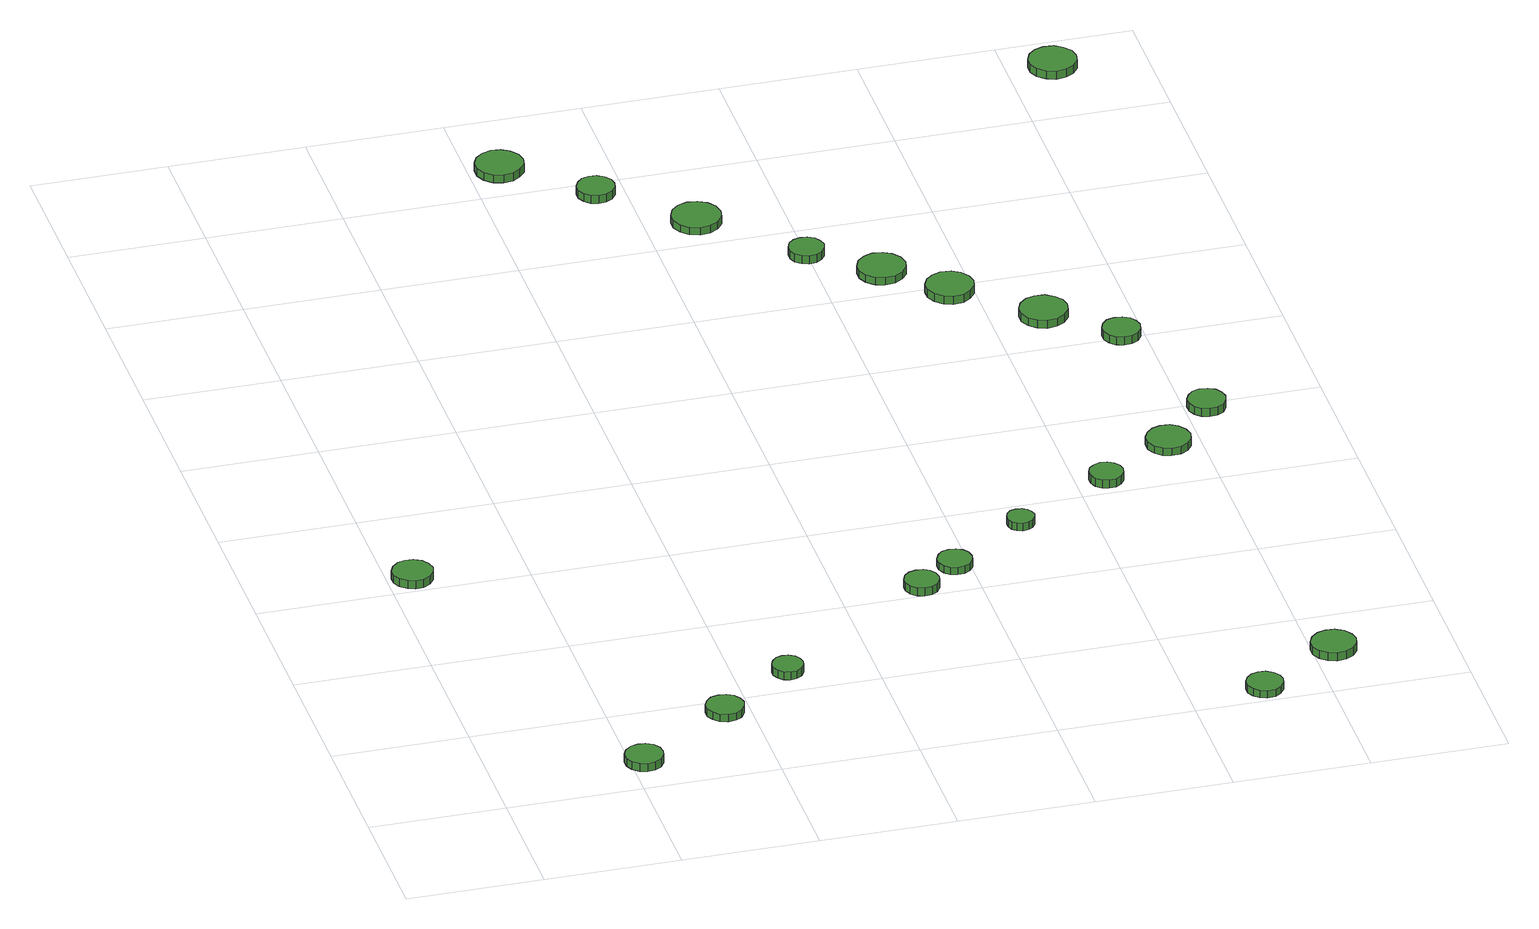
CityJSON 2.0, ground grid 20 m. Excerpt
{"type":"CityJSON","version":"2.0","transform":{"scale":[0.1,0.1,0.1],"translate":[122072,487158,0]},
"CityObjects":{
"tree1":{"type":"SolitaryVegetationObject","attributes":{"function":"something"},"geometry":[{"type":"MultiSurface","lod":"1","boundaries":[[[0,1,2,3,4,5,6,7,8,9,10,11,12,13,14]],[[15,16,17,18,19,20,21,22,23,24,25,26,27,28,29]],[[0,29,28,1]],[[1,28,27,2]],[[2,27,26,3]],[[3,26,25,4]],[[4,25,24,5]],[[5,24,23,6]],[[6,23,22,7]],[[7,22,21,8]],[[8,21,20,9]],[[9,20,19,10]],[[10,19,18,11]],[[11,18,17,12]],[[12,17,16,13]],[[13,16,15,14]],[[14,15,29,0]]]}]},
"tree2":{"type":"SolitaryVegetationObject","attributes":{"function":"something"},"geometry":[{"type":"MultiSurface","lod":"1","boundaries":[[[30,31,32,33,34,35,36,37,38,39,40,41,42,43,44]],[[45,46,47,48,49,50,51,52,53,54,55,56,57,58,59]],[[30,59,58,31]],[[31,58,57,32]],[[32,57,56,33]],[[33,56,55,34]],[[34,55,54,35]],[[35,54,53,36]],[[36,53,52,37]],[[37,52,51,38]],[[38,51,50,39]],[[39,50,49,40]],[[40,49,48,41]],[[41,48,47,42]],[[42,47,46,43]],[[43,46,45,44]],[[44,45,59,30]]]}]},
"tree3":{"type":"SolitaryVegetationObject","attributes":{"function":"something"},"geometry":[{"type":"MultiSurface","lod":"1","boundaries":[[[60,61,62,63,64,65,66,67,68,69,70,71,72,73,74]],[[75,76,77,78,79,80,81,82,83,84,85,86,87,88,89]],[[60,89,88,61]],[[61,88,87,62]],[[62,87,86,63]],[[63,86,85,64]],[[64,85,84,65]],[[65,84,83,66]],[[66,83,82,67]],[[67,82,81,68]],[[68,81,80,69]],[[69,80,79,70]],[[70,79,78,71]],[[71,78,77,72]],[[72,77,76,73]],[[73,76,75,74]],[[74,75,89,60]]]}]},
"tree4":{"type":"SolitaryVegetationObject","attributes":{"function":"something"},"geometry":[{"type":"MultiSurface","lod":"1","boundaries":[[[90,91,92,93,94,95,96,97,98,99,100,101,102,103,104]],[[105,106,107,108,109,110,111,112,113,114,115,116,117,118,119]],[[90,119,118,91]],[[91,118,117,92]],[[92,117,116,93]],[[93,116,115,94]],[[94,115,114,95]],[[95,114,113,96]],[[96,113,112,97]],[[97,112,111,98]],[[98,111,110,99]],[[99,110,109,100]],[[100,109,108,101]],[[101,108,107,102]],[[102,107,106,103]],[[103,106,105,104]],[[104,105,119,90]]]}]},
"tree5":{"type":"SolitaryVegetationObject","attributes":{"function":"something"},"geometry":[{"type":"MultiSurface","lod":"1","boundaries":[[[120,121,122,123,124,125,126,127,128,129,130,131,132,133,134]],[[135,136,137,138,139,140,141,142,143,144,145,146,147,148,149]],[[120,149,148,121]],[[121,148,147,122]],[[122,147,146,123]],[[123,146,145,124]],[[124,145,144,125]],[[125,144,143,126]],[[126,143,142,127]],[[127,142,141,128]],[[128,141,140,129]],[[129,140,139,130]],[[130,139,138,131]],[[131,138,137,132]],[[132,137,136,133]],[[133,136,135,134]],[[134,135,149,120]]]}]},
"tree6":{"type":"SolitaryVegetationObject","attributes":{"function":"something"},"geometry":[{"type":"MultiSurface","lod":"1","boundaries":[[[150,151,152,153,154,155,156,157,158,159,160,161,162,163,164]],[[165,166,167,168,169,170,171,172,173,174,175,176,177,178,179]],[[150,179,178,151]],[[151,178,177,152]],[[152,177,176,153]],[[153,176,175,154]],[[154,175,174,155]],[[155,174,173,156]],[[156,173,172,157]],[[157,172,171,158]],[[158,171,170,159]],[[159,170,169,160]],[[160,169,168,161]],[[161,168,167,162]],[[162,167,166,163]],[[163,166,165,164]],[[164,165,179,150]]]}]},
"tree7":{"type":"SolitaryVegetationObject","attributes":{"function":"something"},"geometry":[{"type":"MultiSurface","lod":"1","boundaries":[[[180,181,182,183,184,185,186,187,188,189,190,191,192,193,194]],[[195,196,197,198,199,200,201,202,203,204,205,206,207,208,209]],[[180,209,208,181]],[[181,208,207,182]],[[182,207,206,183]],[[183,206,205,184]],[[184,205,204,185]],[[185,204,203,186]],[[186,203,202,187]],[[187,202,201,188]],[[188,201,200,189]],[[189,200,199,190]],[[190,199,198,191]],[[191,198,197,192]],[[192,197,196,193]],[[193,196,195,194]],[[194,195,209,180]]]}]},
"tree8":{"type":"SolitaryVegetationObject","attributes":{"function":"something"},"geometry":[{"type":"MultiSurface","lod":"1","boundaries":[[[210,211,212,213,214,215,216,217,218,219,220,221,222,223,224]],[[225,226,227,228,229,230,231,232,233,234,235,236,237,238,239]],[[210,239,238,211]],[[211,238,237,212]],[[212,237,236,213]],[[213,236,235,214]],[[214,235,234,215]],[[215,234,233,216]],[[216,233,232,217]],[[217,232,231,218]],[[218,231,230,219]],[[219,230,229,220]],[[220,229,228,221]],[[221,228,227,222]],[[222,227,226,223]],[[223,226,225,224]],[[224,225,239,210]]]}]},
"tree9":{"type":"SolitaryVegetationObject","attributes":{"function":"something"},"geometry":[{"type":"MultiSurface","lod":"1","boundaries":[[[240,241,242,243,244,245,246,247,248,249,250,251,252,253,254]],[[255,256,257,258,259,260,261,262,263,264,265,266,267,268,269]],[[240,269,268,241]],[[241,268,267,242]],[[242,267,266,243]],[[243,266,265,244]],[[244,265,264,245]],[[245,264,263,246]],[[246,263,262,247]],[[247,262,261,248]],[[248,261,260,249]],[[249,260,259,250]],[[250,259,258,251]],[[251,258,257,252]],[[252,257,256,253]],[[253,256,255,254]],[[254,255,269,240]]]}]},
"tree10":{"type":"SolitaryVegetationObject","attributes":{"function":"something"},"geometry":[{"type":"MultiSurface","lod":"1","boundaries":[[[270,271,272,273,274,275,276,277,278,279,280,281,282,283,284]],[[285,286,287,288,289,290,291,292,293,294,295,296,297,298,299]],[[270,299,298,271]],[[271,298,297,272]],[[272,297,296,273]],[[273,296,295,274]],[[274,295,294,275]],[[275,294,293,276]],[[276,293,292,277]],[[277,292,291,278]],[[278,291,290,279]],[[279,290,289,280]],[[280,289,288,281]],[[281,288,287,282]],[[282,287,286,283]],[[283,286,285,284]],[[284,285,299,270]]]}]},
"tree11":{"type":"SolitaryVegetationObject","attributes":{"function":"something"},"geometry":[{"type":"MultiSurface","lod":"1","boundaries":[[[300,301,302,303,304,305,306,307,308,309,310,311,312,313,314]],[[315,316,317,318,319,320,321,322,323,324,325,326,327,328,329]],[[300,329,328,301]],[[301,328,327,302]],[[302,327,326,303]],[[303,326,325,304]],[[304,325,324,305]],[[305,324,323,306]],[[306,323,322,307]],[[307,322,321,308]],[[308,321,320,309]],[[309,320,319,310]],[[310,319,318,311]],[[311,318,317,312]],[[312,317,316,313]],[[313,316,315,314]],[[314,315,329,300]]]}]},
"tree12":{"type":"SolitaryVegetationObject","attributes":{"function":"something"},"geometry":[{"type":"MultiSurface","lod":"1","boundaries":[[[330,331,332,333,334,335,336,337,338,339,340,341,342,343,344]],[[345,346,347,348,349,350,351,352,353,354,355,356,357,358,359]],[[330,359,358,331]],[[331,358,357,332]],[[332,357,356,333]],[[333,356,355,334]],[[334,355,354,335]],[[335,354,353,336]],[[336,353,352,337]],[[337,352,351,338]],[[338,351,350,339]],[[339,350,349,340]],[[340,349,348,341]],[[341,348,347,342]],[[342,347,346,343]],[[343,346,345,344]],[[344,345,359,330]]]}]},
"tree13":{"type":"SolitaryVegetationObject","attributes":{"function":"something"},"geometry":[{"type":"MultiSurface","lod":"1","boundaries":[[[360,361,362,363,364,365,366,367,368,369,370,371,372,373,374]],[[375,376,377,378,379,380,381,382,383,384,385,386,387,388,389]],[[360,389,388,361]],[[361,388,387,362]],[[362,387,386,363]],[[363,386,385,364]],[[364,385,384,365]],[[365,384,383,366]],[[366,383,382,367]],[[367,382,381,368]],[[368,381,380,369]],[[369,380,379,370]],[[370,379,378,371]],[[371,378,377,372]],[[372,377,376,373]],[[373,376,375,374]],[[374,375,389,360]]]}]},
"tree14":{"type":"SolitaryVegetationObject","attributes":{"function":"something"},"geometry":[{"type":"MultiSurface","lod":"1","boundaries":[[[390,391,392,393,394,395,396,397,398,399,400,401,402,403,404]],[[405,406,407,408,409,410,411,412,413,414,415,416,417,418,419]],[[390,419,418,391]],[[391,418,417,392]],[[392,417,416,393]],[[393,416,415,394]],[[394,415,414,395]],[[395,414,413,396]],[[396,413,412,397]],[[397,412,411,398]],[[398,411,410,399]],[[399,410,409,400]],[[400,409,408,401]],[[401,408,407,402]],[[402,407,406,403]],[[403,406,405,404]],[[404,405,419,390]]]}]},
"tree15":{"type":"SolitaryVegetationObject","attributes":{"function":"something"},"geometry":[{"type":"MultiSurface","lod":"1","boundaries":[[[420,421,422,423,424,425,426,427,428,429,430,431,432,433,434]],[[435,436,437,438,439,440,441,442,443,444,445,446,447,448,449]],[[420,449,448,421]],[[421,448,447,422]],[[422,447,446,423]],[[423,446,445,424]],[[424,445,444,425]],[[425,444,443,426]],[[426,443,442,427]],[[427,442,441,428]],[[428,441,440,429]],[[429,440,439,430]],[[430,439,438,431]],[[431,438,437,432]],[[432,437,436,433]],[[433,436,435,434]],[[434,435,449,420]]]}]},
"tree16":{"type":"SolitaryVegetationObject","attributes":{"function":"something"},"geometry":[{"type":"MultiSurface","lod":"1","boundaries":[[[450,451,452,453,454,455,456,457,458,459,460,461,462,463,464]],[[465,466,467,468,469,470,471,472,473,474,475,476,477,478,479]],[[450,479,478,451]],[[451,478,477,452]],[[452,477,476,453]],[[453,476,475,454]],[[454,475,474,455]],[[455,474,473,456]],[[456,473,472,457]],[[457,472,471,458]],[[458,471,470,459]],[[459,470,469,460]],[[460,469,468,461]],[[461,468,467,462]],[[462,467,466,463]],[[463,466,465,464]],[[464,465,479,450]]]}]},
"tree17":{"type":"SolitaryVegetationObject","attributes":{"function":"something"},"geometry":[{"type":"MultiSurface","lod":"1","boundaries":[[[480,481,482,483,484,485,486,487,488,489,490,491,492,493,494]],[[495,496,497,498,499,500,501,502,503,504,505,506,507,508,509]],[[480,509,508,481]],[[481,508,507,482]],[[482,507,506,483]],[[483,506,505,484]],[[484,505,504,485]],[[485,504,503,486]],[[486,503,502,487]],[[487,502,501,488]],[[488,501,500,489]],[[489,500,499,490]],[[490,499,498,491]],[[491,498,497,492]],[[492,497,496,493]],[[493,496,495,494]],[[494,495,509,480]]]}]},
"tree18":{"type":"SolitaryVegetationObject","attributes":{"function":"something"},"geometry":[{"type":"MultiSurface","lod":"1","boundaries":[[[510,511,512,513,514,515,516,517,518,519,520,521,522,523,524]],[[525,526,527,528,529,530,531,532,533,534,535,536,537,538,539]],[[510,539,538,511]],[[511,538,537,512]],[[512,537,536,513]],[[513,536,535,514]],[[514,535,534,515]],[[515,534,533,516]],[[516,533,532,517]],[[517,532,531,518]],[[518,531,530,519]],[[519,530,529,520]],[[520,529,528,521]],[[521,528,527,522]],[[522,527,526,523]],[[523,526,525,524]],[[524,525,539,510]]]}]},
"tree19":{"type":"SolitaryVegetationObject","attributes":{"function":"something"},"geometry":[{"type":"MultiSurface","lod":"1","boundaries":[[[540,541,542,543,544,545,546,547,548,549,550,551,552,553,554]],[[555,556,557,558,559,560,561,562,563,564,565,566,567,568,569]],[[540,569,568,541]],[[541,568,567,542]],[[542,567,566,543]],[[543,566,565,544]],[[544,565,564,545]],[[545,564,563,546]],[[546,563,562,547]],[[547,562,561,548]],[[548,561,560,549]],[[549,560,559,550]],[[550,559,558,551]],[[551,558,557,552]],[[552,557,556,553]],[[553,556,555,554]],[[554,555,569,540]]]}]},
"tree20":{"type":"SolitaryVegetationObject","attributes":{"function":"something"},"geometry":[{"type":"MultiSurface","lod":"1","boundaries":[[[570,571,572,573,574,575,576,577,578,579,580,581,582,583,584]],[[585,586,587,588,589,590,591,592,593,594,595,596,597,598,599]],[[570,599,598,571]],[[571,598,597,572]],[[572,597,596,573]],[[573,596,595,574]],[[574,595,594,575]],[[575,594,593,576]],[[576,593,592,577]],[[577,592,591,578]],[[578,591,590,579]],[[579,590,589,580]],[[580,589,588,581]],[[581,588,587,582]],[[582,587,586,583]],[[583,586,585,584]],[[584,585,599,570]]]}]},
"tree21":{"type":"SolitaryVegetationObject","attributes":{"function":"something"},"geometry":[{"type":"MultiSurface","lod":"1","boundaries":[[[600,601,602,603,604,605,606,607,608,609,610,611,612,613,614]],[[615,616,617,618,619,620,621,622,623,624,625,626,627,628,629]],[[600,629,628,601]],[[601,628,627,602]],[[602,627,626,603]],[[603,626,625,604]],[[604,625,624,605]],[[605,624,623,606]],[[606,623,622,607]],[[607,622,621,608]],[[608,621,620,609]],[[609,620,619,610]],[[610,619,618,611]],[[611,618,617,612]],[[612,617,616,613]],[[613,616,615,614]],[[614,615,629,600]]]}]}
},
"vertices":[
[66,632,15],[63,644,15],[56,654,15],[45,660,15],[33,661,15],[22,658,15],[12,649,15],[7,638,15],[7,626,15],[12,615,15],[22,607,15],[33,603,15],[45,604,15],[56,610,15],[63,620,15],[63,620,2],[56,610,2],[45,604,2],[33,603,2],[22,607,2],[12,615,2],[7,626,2],[7,638,2],[12,649,2],[22,658,2],[33,661,2],[45,660,2],[56,654,2],[63,644,2],[66,632,2],
[246,68,15],[244,79,15],[237,89,15],[227,94,15],[216,95,15],[205,92,15],[196,84,15],[191,74,15],[191,62,15],[196,52,15],[205,44,15],[216,40,15],[227,42,15],[237,47,15],[244,57,15],[244,57,2],[237,47,2],[227,42,2],[216,40,2],[205,44,2],[196,52,2],[191,62,2],[191,74,2],[196,84,2],[205,92,2],[216,95,2],[227,94,2],[237,89,2],[244,79,2],[246,68,2],
[390,165,16],[387,176,16],[381,185,16],[371,191,16],[359,192,16],[348,189,16],[340,181,16],[335,171,16],[335,159,16],[340,149,16],[348,141,16],[359,137,16],[371,139,16],[381,144,16],[387,154,16],[387,154,4],[381,144,4],[371,139,4],[359,137,4],[348,141,4],[340,149,4],[335,159,4],[335,171,4],[340,181,4],[348,189,4],[359,192,4],[371,191,4],[381,185,4],[387,176,4],[390,165,4],
[497,242,20],[495,251,20],[490,259,20],[481,264,20],[472,265,20],[463,262,20],[456,255,20],[452,247,20],[452,237,20],[456,229,20],[463,222,20],[472,219,20],[481,220,20],[490,225,20],[495,233,20],[495,233,7],[490,225,7],[481,220,7],[472,219,7],[463,222,7],[456,229,7],[452,237,7],[452,247,7],[456,255,7],[463,262,7],[472,265,7],[481,264,7],[490,259,7],[495,251,7],[497,242,7],
[741,414,20],[739,424,20],[733,433,20],[724,438,20],[713,439,20],[703,436,20],[695,429,20],[691,419,20],[691,409,20],[695,399,20],[703,392,20],[713,389,20],[724,390,20],[733,395,20],[739,404,20],[739,404,7],[733,395,7],[724,390,7],[713,389,7],[703,392,7],[695,399,7],[691,409,7],[691,419,7],[695,429,7],[703,436,7],[713,439,7],[724,438,7],[733,433,7],[739,424,7],[741,414,7],
[801,459,18],[799,470,18],[793,478,18],[784,483,18],[773,484,18],[763,481,18],[756,474,18],[751,464,18],[751,454,18],[756,444,18],[763,437,18],[773,434,18],[784,435,18],[793,440,18],[799,449,18],[799,449,6],[793,440,6],[784,435,6],[773,434,6],[763,437,6],[756,444,6],[751,454,6],[751,464,6],[756,474,6],[763,481,6],[773,484,6],[784,483,6],[793,478,6],[799,470,6],[801,459,6],
[479,1665,15],[476,1679,15],[467,1691,15],[455,1698,15],[441,1700,15],[427,1695,15],[416,1686,15],[410,1673,15],[410,1658,15],[416,1645,15],[427,1635,15],[441,1631,15],[455,1632,15],[467,1640,15],[476,1651,15],[476,1651,2],[467,1640,2],[455,1632,2],[441,1631,2],[427,1635,2],[416,1645,2],[410,1658,2],[410,1673,2],[416,1686,2],[427,1695,2],[441,1700,2],[455,1698,2],[467,1691,2],[476,1679,2],[479,1665,2],
[585,1569,15],[583,1580,15],[576,1589,15],[566,1595,15],[555,1596,15],[544,1593,15],[536,1585,15],[531,1575,15],[531,1563,15],[536,1553,15],[544,1545,15],[555,1542,15],[566,1543,15],[576,1549,15],[583,1558,15],[583,1558,2],[576,1549,2],[566,1543,2],[555,1542,2],[544,1545,2],[536,1553,2],[531,1563,2],[531,1575,2],[536,1585,2],[544,1593,2],[555,1596,2],[566,1595,2],[576,1589,2],[583,1580,2],[585,1569,2],
[915,543,19],[913,551,19],[908,558,19],[901,562,19],[892,563,19],[884,561,19],[878,555,19],[875,547,19],[875,539,19],[878,531,19],[884,526,19],[892,523,19],[901,524,19],[908,528,19],[913,535,19],[913,535,7],[908,528,7],[901,524,7],[892,523,7],[884,526,7],[878,531,7],[875,539,7],[875,547,7],[878,555,7],[884,561,7],[892,563,7],[901,562,7],[908,558,7],[913,551,7],[915,543,7],
[709,1458,14],[706,1473,14],[697,1485,14],[684,1492,14],[669,1494,14],[655,1489,14],[644,1479,14],[638,1465,14],[638,1451,14],[644,1437,14],[655,1427,14],[669,1422,14],[684,1424,14],[697,1431,14],[706,1443,14],[706,1443,2],[697,1431,2],[684,1424,2],[669,1422,2],[655,1427,2],[644,1437,2],[638,1451,2],[638,1465,2],[644,1479,2],[655,1489,2],[669,1494,2],[684,1492,2],[697,1485,2],[706,1473,2],[709,1458,2],
[1135,29,15],[1133,39,15],[1126,48,15],[1117,54,15],[1105,55,15],[1095,52,15],[1087,44,15],[1082,34,15],[1082,23,15],[1087,13,15],[1095,6,15],[1105,2,15],[1117,3,15],[1126,9,15],[1133,18,15],[1133,18,3],[1126,9,3],[1117,3,3],[1105,2,3],[1095,6,3],[1087,13,3],[1082,23,3],[1082,34,3],[1087,44,3],[1095,52,3],[1105,55,3],[1117,54,3],[1126,48,3],[1133,39,3],[1135,29,3],
[825,1333,15],[822,1343,15],[816,1352,15],[807,1357,15],[796,1358,15],[786,1355,15],[778,1348,15],[774,1338,15],[774,1327,15],[778,1317,15],[786,1310,15],[796,1307,15],[807,1308,15],[816,1313,15],[822,1322,15],[822,1322,2],[816,1313,2],[807,1308,2],[796,1307,2],[786,1310,2],[778,1317,2],[774,1327,2],[774,1338,2],[778,1348,2],[786,1355,2],[796,1358,2],[807,1357,2],[816,1352,2],[822,1343,2],[825,1333,2],
[1067,629,19],[1065,639,19],[1059,647,19],[1050,653,19],[1040,654,19],[1030,650,19],[1022,644,19],[1018,634,19],[1018,624,19],[1022,614,19],[1030,607,19],[1040,604,19],[1050,605,19],[1059,610,19],[1065,619,19],[1065,619,6],[1059,610,6],[1050,605,6],[1040,604,6],[1030,607,6],[1022,614,6],[1018,624,6],[1018,634,6],[1022,644,6],[1030,650,6],[1040,654,6],[1050,653,6],[1059,647,6],[1065,639,6],[1067,629,6],
[1263,109,14],[1260,122,14],[1252,133,14],[1240,140,14],[1227,141,14],[1214,137,14],[1204,128,14],[1198,116,14],[1198,102,14],[1204,90,14],[1214,81,14],[1227,77,14],[1240,78,14],[1252,85,14],[1260,96,14],[1260,96,1],[1252,85,1],[1240,78,1],[1227,77,1],[1214,81,1],[1204,90,1],[1198,102,1],[1198,116,1],[1204,128,1],[1214,137,1],[1227,141,1],[1240,140,1],[1252,133,1],[1260,122,1],[1263,109,1],
[922,1256,15],[919,1270,15],[910,1282,15],[898,1289,15],[883,1291,15],[870,1286,15],[859,1277,15],[853,1263,15],[853,1249,15],[859,1236,15],[870,1226,15],[883,1222,15],[898,1223,15],[910,1231,15],[919,1242,15],[919,1242,3],[910,1231,3],[898,1223,3],[883,1222,3],[870,1226,3],[859,1236,3],[853,1249,3],[853,1263,3],[859,1277,3],[870,1286,3],[883,1291,3],[898,1289,3],[910,1282,3],[919,1270,3],[922,1256,3],
[1001,1182,15],[998,1196,15],[989,1208,15],[977,1215,15],[962,1217,15],[949,1212,15],[938,1203,15],[932,1190,15],[932,1175,15],[938,1162,15],[949,1152,15],[962,1148,15],[977,1149,15],[989,1157,15],[998,1168,15],[998,1168,2],[989,1157,2],[977,1149,2],[962,1148,2],[949,1152,2],[938,1162,2],[932,1175,2],[932,1190,2],[938,1203,2],[949,1212,2],[962,1217,2],[977,1215,2],[989,1208,2],[998,1196,2],[1001,1182,2],
[1183,696,19],[1180,709,19],[1172,720,19],[1161,727,19],[1147,728,19],[1135,724,19],[1125,715,19],[1119,703,19],[1119,689,19],[1125,677,19],[1135,668,19],[1147,664,19],[1161,665,19],[1172,672,19],[1180,683,19],[1180,683,7],[1172,672,7],[1161,665,7],[1147,664,7],[1135,668,7],[1125,677,7],[1119,689,7],[1119,703,7],[1125,715,7],[1135,724,7],[1147,728,7],[1161,727,7],[1172,720,7],[1180,709,7],[1183,696,7],
[1110,1084,16],[1107,1098,16],[1098,1109,16],[1086,1117,16],[1071,1118,16],[1058,1114,16],[1047,1104,16],[1041,1091,16],[1041,1076,16],[1047,1063,16],[1058,1054,16],[1071,1049,16],[1086,1051,16],[1098,1058,16],[1107,1070,16],[1107,1070,3],[1098,1058,3],[1086,1051,3],[1071,1049,3],[1058,1054,3],[1047,1063,3],[1041,1076,3],[1041,1091,3],[1047,1104,3],[1058,1114,3],[1071,1118,3],[1086,1117,3],[1098,1109,3],[1107,1098,3],[1110,1084,3],
[1257,780,20],[1254,791,20],[1248,801,20],[1238,806,20],[1226,808,20],[1215,804,20],[1207,796,20],[1202,786,20],[1202,774,20],[1207,764,20],[1215,756,20],[1226,752,20],[1238,754,20],[1248,759,20],[1254,769,20],[1254,769,7],[1248,759,7],[1238,754,7],[1226,752,7],[1215,756,7],[1207,764,7],[1202,774,7],[1202,786,7],[1207,796,7],[1215,804,7],[1226,808,7],[1238,806,7],[1248,801,7],[1254,791,7],[1257,780,7],
[1193,1000,19],[1190,1011,19],[1184,1020,19],[1174,1026,19],[1162,1027,19],[1151,1024,19],[1143,1016,19],[1138,1005,19],[1138,994,19],[1143,983,19],[1151,976,19],[1162,972,19],[1174,973,19],[1184,979,19],[1190,988,19],[1190,988,6],[1184,979,6],[1174,973,6],[1162,972,6],[1151,976,6],[1143,983,6],[1138,994,6],[1138,1005,6],[1143,1016,6],[1151,1024,6],[1162,1027,6],[1174,1026,6],[1184,1020,6],[1190,1011,6],[1193,1000,6],
[1301,1736,13],[1298,1750,13],[1289,1761,13],[1277,1769,13],[1262,1770,13],[1249,1766,13],[1238,1756,13],[1232,1743,13],[1232,1728,13],[1238,1715,13],[1249,1706,13],[1262,1701,13],[1277,1703,13],[1289,1710,13],[1298,1721,13],[1298,1721,0],[1289,1710,0],[1277,1703,0],[1262,1701,0],[1249,1706,0],[1238,1715,0],[1232,1728,0],[1232,1743,0],[1238,1756,0],[1249,1766,0],[1262,1770,0],[1277,1769,0],[1289,1761,0],[1298,1750,0],[1301,1736,0]
]}
